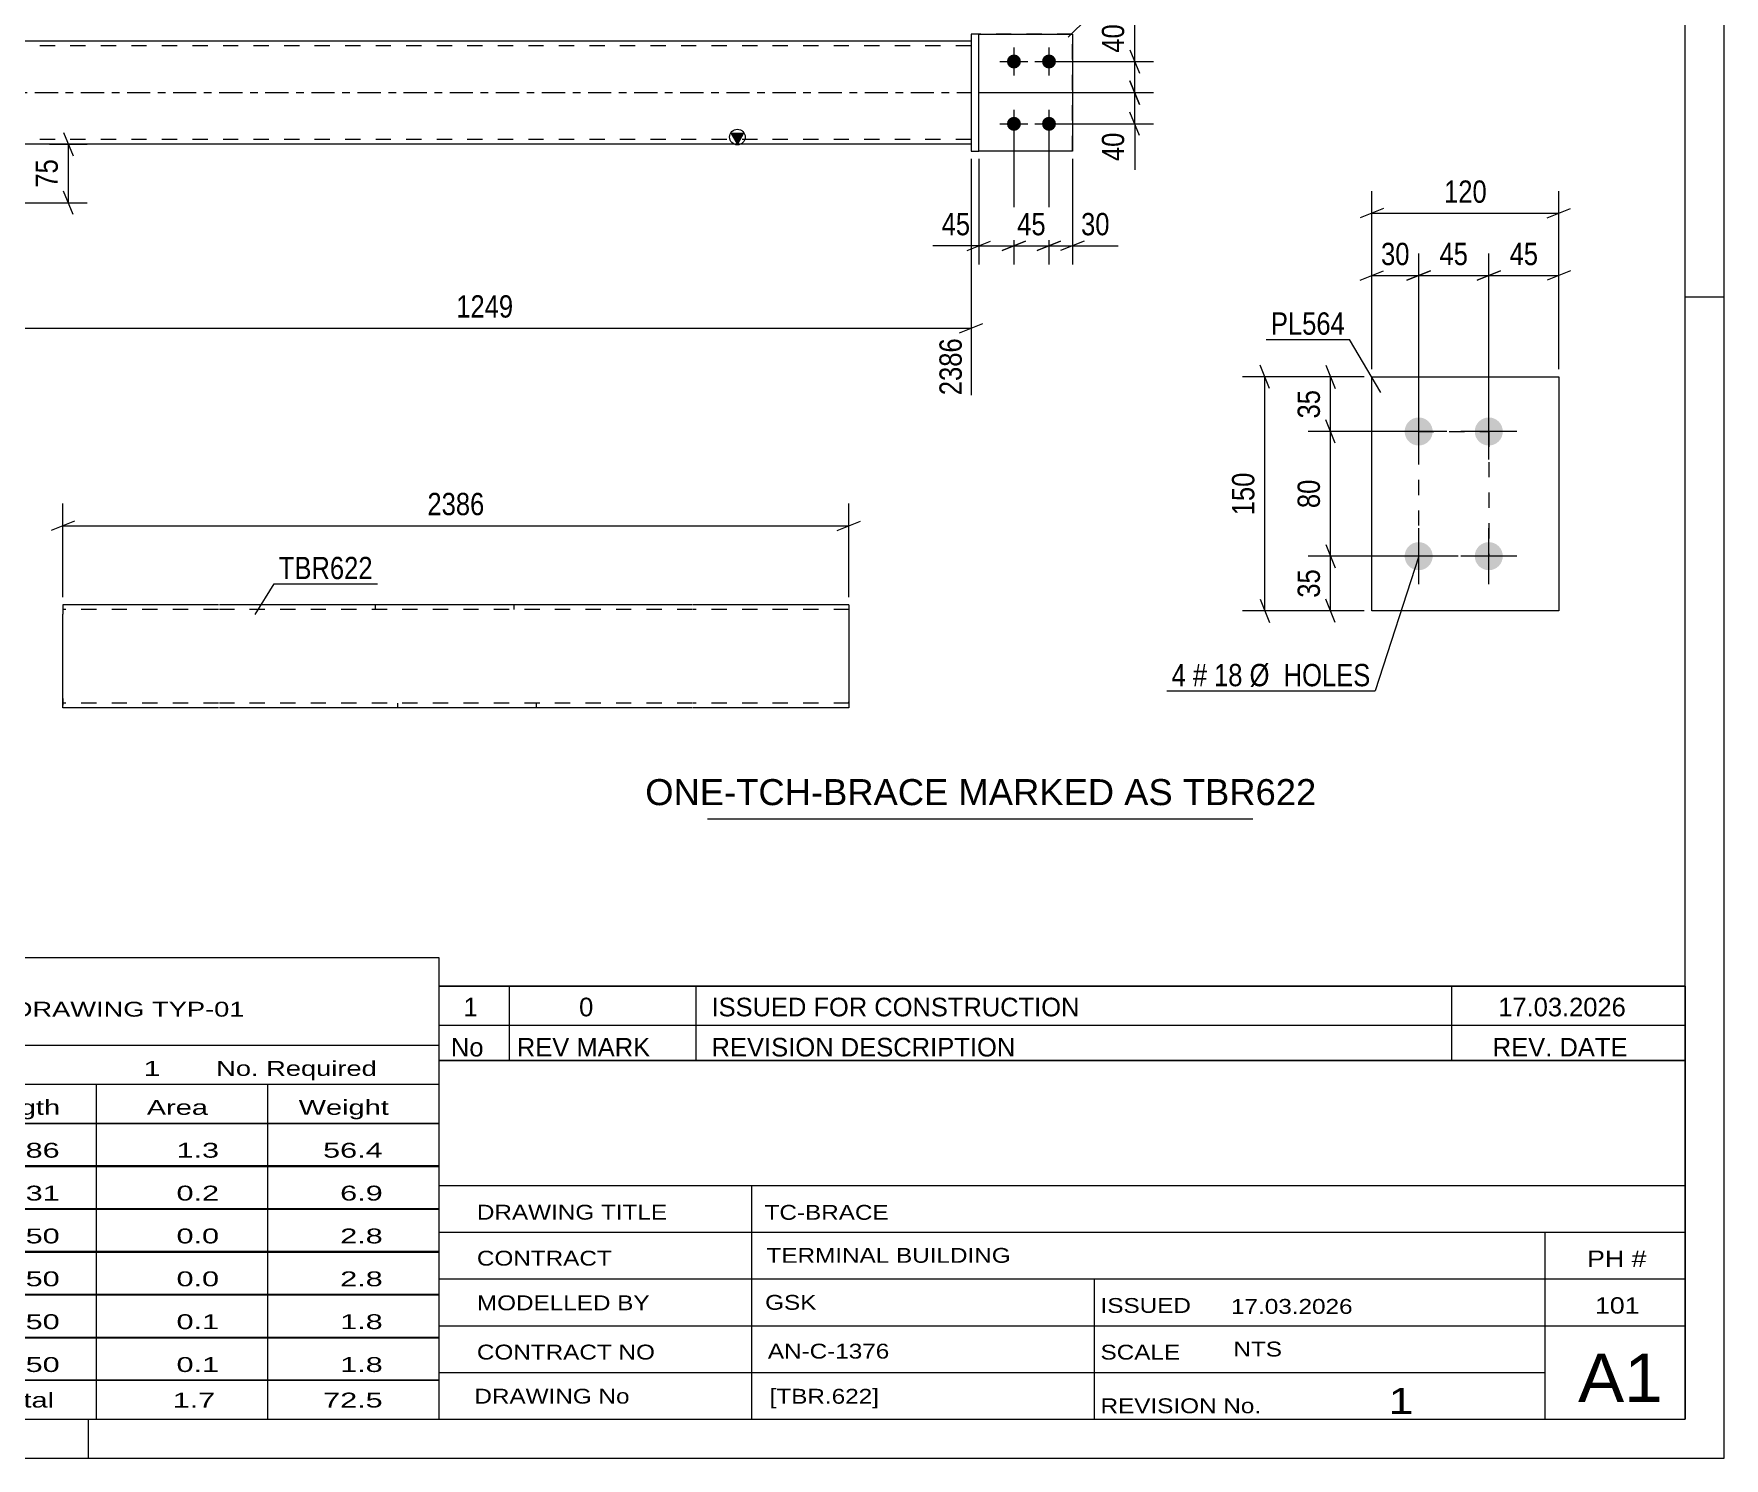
# Model space of a CAD drawing. Header units: millimetres. Extents: x 0 to 420, y 0 to 297.
# Drawn here: x 203 to 420, y 0 to 182.8 of the extents above; entities that cross this region are included whole.
import ezdxf

# ---------------------------------------------------------------- set-up
doc = ezdxf.new("R2010")
doc.units = ezdxf.units.MM
doc.linetypes.add('DXK_LINE_DOT2', pattern=[3.9198, 1.9599, -1.9599])
doc.linetypes.add('DXK_LINE_DOT3', pattern=[5.9187, 2.979, -0.9799, 0.9799, -0.9799])
doc.styles.add('Arial', font='ARIAL.TTF', dxfattribs={"height": 0.2})
doc.styles.add('Arial Narrow', font='ARIALN.TTF', dxfattribs={"height": 0.2})

# ---------------------------------------------------------------- blocks, each defined once
blk = doc.blocks.new('Unknown-585910948-1132')
at = {"color": 5, "linetype": 'Continuous'}
for p, q in [((420, 0), (420, 297)), ((415, 5), (415, 292)), ((420, 149), (415, 149)), ((5, 5), (415, 5)), ((210, 0), (210, 5)), ((0, 0), (420, 0))]:
    blk.add_line(p, q, dxfattribs=at)
blk = doc.blocks.new('Part-585910948-4939 - 4938')
at = {"color": 2, "linetype": 'Continuous'}
for p, q in [((374.78, 108.75), (374.78, 138.75)), ((374.78, 138.75), (398.78, 138.75)), ((398.78, 138.75), (398.78, 108.75)), ((398.78, 108.75), (374.78, 108.75))]:
    blk.add_line(p, q, dxfattribs=at)
blk = doc.blocks.new('Bolt-585910948-4940 - 4938')
at = {"linetype": 'Continuous'}
for points in [[(380.78, 129.95, -1), (380.78, 133.55, -1)], [(389.78, 129.95, -1), (389.78, 133.55, -1)], [(380.78, 113.95, -1), (380.78, 117.55, -1)], [(389.78, 113.95, -1), (389.78, 117.55, -1)]]:
    blk.add_hatch(color=1, dxfattribs=at).paths.add_polyline_path(points)
at = {"color": 1, "linetype": 'Continuous'}
for p, q in [((380.78, 128.15), (380.78, 135.35)), ((389.78, 128.15), (389.78, 135.35)), ((384.38, 131.75), (377.18, 131.75)), ((393.38, 131.75), (386.18, 131.75)), ((380.78, 112.15), (380.78, 119.35)), ((389.78, 112.15), (389.78, 119.35)), ((384.38, 115.75), (377.18, 115.75)), ((393.38, 115.75), (386.18, 115.75))]:
    blk.add_line(p, q, dxfattribs=at)
blk = doc.blocks.new('Bolt-585910948-1911 - 1905')
at = {"linetype": 'Continuous'}
for points in [[(328.82, 180.13, -1), (328.82, 178.33, -1)], [(333.32, 180.13, -1), (333.32, 178.33, -1)], [(328.82, 172.13, -1), (328.82, 170.33, -1)], [(333.32, 172.13, -1), (333.32, 170.33, -1)]]:
    blk.add_hatch(color=1, dxfattribs=at).paths.add_polyline_path(points)
at = {"color": 1, "linetype": 'Continuous'}
for p, q in [((328.82, 181.03), (328.82, 177.43)), ((333.32, 181.03), (333.32, 177.43)), ((327.02, 179.23), (330.62, 179.23)), ((331.52, 179.23), (335.12, 179.23)), ((328.82, 173.03), (328.82, 169.43)), ((333.32, 173.03), (333.32, 169.43)), ((327.02, 171.23), (330.62, 171.23)), ((331.52, 171.23), (335.12, 171.23))]:
    blk.add_line(p, q, dxfattribs=at)
blk = doc.blocks.new('Part-585910948-1932 - 1905')
at = {"color": 2, "linetype": 'Continuous'}
for p, q in [((323.32, 182.73), (323.32, 167.73)), ((324.32, 182.73), (323.32, 182.73)), ((324.32, 167.73), (324.32, 182.73)), ((323.32, 167.73), (324.32, 167.73))]:
    blk.add_line(p, q, dxfattribs=at)
blk = doc.blocks.new('Part-585910948-1937 - 1905')
at = {"color": 7, "linetype": 'DXK_LINE_DOT2'}
for p, q in [((336.32, 182.73), (324.32, 182.73)), ((324.32, 167.73), (324.32, 182.73)), ((336.32, 167.73), (336.32, 182.73)), ((336.32, 167.73), (324.32, 167.73))]:
    blk.add_line(p, q, dxfattribs=at)
blk = doc.blocks.new('Part-585910948-1942 - 1905')
at = {"color": 2, "linetype": 'Continuous'}
for p, q in [((324.32, 182.73), (336.32, 182.73)), ((336.32, 182.73), (336.32, 167.73)), ((336.32, 167.73), (324.32, 167.73))]:
    blk.add_line(p, q, dxfattribs=at)
at = {"color": 7, "linetype": 'DXK_LINE_DOT2'}
blk.add_line((324.32, 167.73), (324.32, 182.73), dxfattribs=at)
blk = doc.blocks.new('Part-585910948-1947 - 1905')
at = {"linetype": 'Continuous'}
blk.add_hatch(color=2, dxfattribs=at).paths.add_polyline_path([(293.32, 168.63), (292.52, 170.03), (294.12, 170.03)])
at = {"color": 2, "linetype": 'Continuous'}
for p, q in [((323.32, 181.83), (84.75, 181.83)), ((293.32, 168.63), (292.52, 170.03)), ((292.52, 170.03), (294.12, 170.03)), ((294.12, 170.03), (293.32, 168.63)), ((323.32, 168.63), (84.75, 168.63))]:
    blk.add_line(p, q, dxfattribs=at)
at = {"color": 7, "linetype": 'DXK_LINE_DOT2'}
for p, q in [((323.32, 181.23), (84.75, 181.23)), ((323.32, 181.83), (323.32, 168.63)), ((323.32, 169.23), (84.75, 169.23))]:
    blk.add_line(p, q, dxfattribs=at)
at = {"color": 7, "linetype": 'DXK_LINE_DOT3'}
blk.add_line((84.75, 175.23), (323.32, 175.23), dxfattribs=at)
at = {"color": 2, "linetype": 'Continuous'}
blk.add_circle((293.32, 169.53), 1, dxfattribs=at)
blk = doc.blocks.new('Part-585910948-4955 - 4954')
at = {"color": 2, "linetype": 'Continuous'}
for p, q in [((226.72, 109.49), (206.72, 109.49)), ((206.72, 109.49), (206.72, 108.29)), ((287.54, 109.49), (226.82, 109.49)), ((307.64, 109.49), (287.64, 109.49)), ((307.64, 109.49), (307.64, 109.4)), ((307.64, 109.4), (307.64, 108.29)), ((206.72, 97.49), (206.72, 108.29)), ((307.64, 108.29), (307.64, 96.29)), ((206.72, 96.39), (206.72, 97.49)), ((206.72, 96.29), (206.72, 96.39)), ((226.72, 96.29), (206.72, 96.29)), ((287.54, 96.29), (226.82, 96.29)), ((307.64, 96.29), (287.64, 96.29))]:
    blk.add_line(p, q, dxfattribs=at)
at = {"color": 7, "linetype": 'DXK_LINE_DOT2'}
for p, q in [((226.72, 108.89), (206.72, 108.89)), ((287.54, 108.89), (226.82, 108.89)), ((246.82, 109.49), (246.82, 108.89)), ((264.61, 109.49), (264.61, 108.89)), ((307.64, 108.89), (287.64, 108.89)), ((307.64, 109.14), (307.64, 108.29)), ((206.72, 97.49), (206.72, 96.65)), ((206.72, 96.89), (206.72, 96.94)), ((226.72, 96.89), (206.72, 96.89)), ((206.72, 96.29), (206.72, 96.29)), ((287.54, 96.89), (226.82, 96.89)), ((249.75, 96.29), (249.75, 96.89)), ((267.54, 96.29), (267.54, 96.89)), ((307.64, 96.89), (287.64, 96.89)), ((307.64, 96.94), (307.64, 97.04)), ((307.64, 96.89), (307.64, 96.94)), ((307.64, 96.89), (307.64, 96.94))]:
    blk.add_line(p, q, dxfattribs=at)
blk = doc.blocks.new('Rectangle-585910948-6098 - 4938')
at = {"color": 1, "linetype": 'DXK_LINE_DOT2'}
blk.add_lwpolyline([(380.78, 131.75), (389.78, 131.75), (389.78, 115.75), (380.78, 115.75), (380.78, 131.75)], close=True, dxfattribs=at)
blk = doc.blocks.new('StraightDimension-585910948-5098 - 4938')
at = {"color": 7, "linetype": 'Continuous'}
for p, q in [((380.78, 132.75), (380.78, 154.6)), ((389.78, 132.75), (389.78, 154.6)), ((379.28, 151.15), (382.28, 152.35)), ((391.28, 152.35), (388.28, 151.15)), ((380.78, 151.75), (389.78, 151.75))]:
    blk.add_line(p, q, dxfattribs=at)
at = {"color": 0}
blk.add_wipeout([(387.71, 152.5), (387.71, 156.7), (382.85, 156.7), (382.85, 152.5)], dxfattribs=at)
at = {"color": 3, "style": 'Arial Narrow'}
blk.add_text('45', height=2.863, dxfattribs=at).set_placement((383.45, 153.1))
blk = doc.blocks.new('StraightDimension-585910948-5093 - 4938')
at = {"color": 7, "linetype": 'Continuous'}
for p, q in [((361.63, 137.25), (360.43, 140.25)), ((373.78, 138.75), (358.18, 138.75)), ((361.03, 108.75), (361.03, 138.75)), ((373.78, 108.75), (358.18, 108.75)), ((360.43, 110.25), (361.63, 107.25))]:
    blk.add_line(p, q, dxfattribs=at)
at = {"color": 0}
blk.add_wipeout([(360.28, 127.09), (356.08, 127.09), (356.08, 120.4), (360.28, 120.4)], dxfattribs=at)
at = {"color": 3, "style": 'Arial Narrow'}
blk.add_text('150', height=2.863, rotation=90.0002, dxfattribs=at).set_placement((359.68, 121))
blk = doc.blocks.new('StraightDimension-585910948-5097 - 4938')
at = {"color": 7, "linetype": 'Continuous'}
for p, q in [((389.78, 132.75), (389.78, 154.6)), ((398.78, 139.75), (398.78, 154.6)), ((388.28, 151.15), (391.28, 152.35)), ((400.28, 152.35), (397.28, 151.15)), ((389.78, 151.75), (398.78, 151.75))]:
    blk.add_line(p, q, dxfattribs=at)
at = {"color": 0}
blk.add_wipeout([(396.71, 152.5), (396.71, 156.7), (391.85, 156.7), (391.85, 152.5)], dxfattribs=at)
at = {"color": 3, "style": 'Arial Narrow'}
blk.add_text('45', height=2.863, dxfattribs=at).set_placement((392.45, 153.1))
blk = doc.blocks.new('StraightDimension-585910948-5099 - 4938')
at = {"color": 7, "linetype": 'Continuous'}
for p, q in [((374.78, 139.75), (374.78, 154.6)), ((380.78, 132.75), (380.78, 154.6)), ((373.28, 151.15), (376.28, 152.35)), ((382.28, 152.35), (379.28, 151.15)), ((374.78, 151.75), (380.78, 151.75))]:
    blk.add_line(p, q, dxfattribs=at)
at = {"color": 0}
blk.add_wipeout([(380.21, 152.5), (380.21, 156.7), (375.35, 156.7), (375.35, 152.5)], dxfattribs=at)
at = {"color": 3, "style": 'Arial Narrow'}
blk.add_text('30', height=2.863, dxfattribs=at).set_placement((375.95, 153.1))
blk = doc.blocks.new('StraightDimension-585910948-5109 - 4938')
at = {"color": 7, "linetype": 'Continuous'}
for p, q in [((374.78, 139.75), (374.78, 162.6)), ((398.78, 139.75), (398.78, 162.6)), ((376.28, 160.35), (373.28, 159.15)), ((374.78, 159.75), (398.78, 159.75)), ((397.28, 159.15), (400.28, 160.35))]:
    blk.add_line(p, q, dxfattribs=at)
at = {"color": 0}
blk.add_wipeout([(390.12, 160.5), (390.12, 164.7), (383.44, 164.7), (383.44, 160.5)], dxfattribs=at)
at = {"color": 3, "style": 'Arial Narrow'}
blk.add_text('120', height=2.863, dxfattribs=at).set_placement((384.04, 161.1))
blk = doc.blocks.new('StraightDimension-585910948-6052 - 4938')
at = {"color": 7, "linetype": 'Continuous'}
for p, q in [((368.85, 140.25), (370.05, 137.25)), ((373.78, 138.75), (366.6, 138.75)), ((369.45, 131.75), (369.45, 138.75)), ((370.05, 130.25), (368.85, 133.25)), ((379.78, 131.75), (366.6, 131.75))]:
    blk.add_line(p, q, dxfattribs=at)
at = {"color": 0}
blk.add_wipeout([(368.7, 137.67), (364.5, 137.67), (364.5, 132.82), (368.7, 132.82)], dxfattribs=at)
at = {"color": 3, "style": 'Arial Narrow'}
blk.add_text('35', height=2.863, rotation=90.0002, dxfattribs=at).set_placement((368.1, 133.42))
blk = doc.blocks.new('StraightDimension-585910948-6053 - 4938')
at = {"color": 7, "linetype": 'Continuous'}
for p, q in [((370.05, 130.25), (368.85, 133.25)), ((379.78, 131.75), (366.6, 131.75)), ((369.45, 115.75), (369.45, 131.75)), ((368.85, 117.25), (370.05, 114.25)), ((379.78, 115.75), (366.6, 115.75))]:
    blk.add_line(p, q, dxfattribs=at)
at = {"color": 0}
blk.add_wipeout([(368.7, 126.17), (364.5, 126.17), (364.5, 121.32), (368.7, 121.32)], dxfattribs=at)
at = {"color": 3, "style": 'Arial Narrow'}
blk.add_text('80', height=2.863, rotation=90.0002, dxfattribs=at).set_placement((368.1, 121.92))
blk = doc.blocks.new('StraightDimension-585910948-6054 - 4938')
at = {"color": 7, "linetype": 'Continuous'}
for p, q in [((368.85, 117.25), (370.05, 114.25)), ((379.78, 115.75), (366.6, 115.75)), ((369.45, 108.75), (369.45, 115.75)), ((373.78, 108.75), (366.6, 108.75)), ((370.05, 107.25), (368.85, 110.25))]:
    blk.add_line(p, q, dxfattribs=at)
at = {"color": 0}
blk.add_wipeout([(368.7, 114.67), (364.5, 114.67), (364.5, 109.82), (368.7, 109.82)], dxfattribs=at)
at = {"color": 3, "style": 'Arial Narrow'}
blk.add_text('35', height=2.863, rotation=90.0002, dxfattribs=at).set_placement((368.1, 110.42))
blk = doc.blocks.new('StraightDimension-585910948-2073 - 1905')
at = {"color": 7, "linetype": 'Continuous'}
for p, q in [((328.82, 170.23), (328.82, 153.18)), ((324.32, 166.73), (324.32, 153.18)), ((322.82, 154.98), (325.82, 156.18)), ((324.32, 155.58), (328.82, 155.58)), ((330.32, 156.18), (327.32, 154.98))]:
    blk.add_line(p, q, dxfattribs=at)
at = {"color": 0}
blk.add_wipeout([(323.79, 156.33), (323.79, 160.53), (318.94, 160.53), (318.94, 156.33)], dxfattribs=at)
at = {"color": 7, "linetype": 'Continuous'}
blk.add_line((324.32, 155.58), (318.41, 155.58), dxfattribs=at)
blk.add_line((324.32, 155.58), (318.41, 155.58), dxfattribs=at)
at = {"color": 3, "style": 'Arial Narrow'}
blk.add_text('45', height=2.863, dxfattribs=at).set_placement((319.54, 156.93))
blk = doc.blocks.new('StraightDimension-585910948-2180 - 1905')
at = {"color": 7, "linetype": 'Continuous'}
for p, q in [((198.46, 167.63), (198.46, 136.41)), ((323.32, 166.73), (323.32, 136.41)), ((199.96, 145.62), (196.96, 144.42)), ((321.82, 144.42), (324.82, 145.62)), ((198.46, 145.02), (323.32, 145.02))]:
    blk.add_line(p, q, dxfattribs=at)
at = {"color": 0}
blk.add_wipeout([(265.14, 145.77), (265.14, 149.97), (256.63, 149.97), (256.63, 145.77)], dxfattribs=at)
at = {"color": 0, "linetype": 'Continuous'}
blk.add_wipeout([(322.72, 144.32), (318.52, 144.32), (318.52, 135.81), (322.72, 135.81)], dxfattribs=at)
at = {"color": 3, "style": 'Arial Narrow'}
blk.add_text('1249', height=2.863, dxfattribs=at).set_placement((257.23, 146.37))
at = {"color": 3, "linetype": 'Continuous', "style": 'Arial Narrow'}
blk.add_text('2386', height=2.863, rotation=90.0002, dxfattribs=at).set_placement((322.12, 136.41))
blk = doc.blocks.new('StraightDimension-585910948-2050 - 1905')
at = {"color": 7, "linetype": 'Continuous'}
for p, q in [((333.32, 170.23), (333.32, 153.18)), ((336.32, 166.73), (336.32, 153.18)), ((331.82, 154.98), (334.82, 156.18)), ((333.32, 155.58), (336.32, 155.58)), ((337.82, 156.18), (334.82, 154.98))]:
    blk.add_line(p, q, dxfattribs=at)
at = {"color": 0}
blk.add_wipeout([(341.7, 156.33), (341.7, 160.53), (336.84, 160.53), (336.84, 156.33)], dxfattribs=at)
at = {"color": 7, "linetype": 'Continuous'}
blk.add_line((336.32, 155.58), (342.22, 155.58), dxfattribs=at)
blk.add_line((336.32, 155.58), (342.22, 155.58), dxfattribs=at)
at = {"color": 3, "style": 'Arial Narrow'}
blk.add_text('30', height=2.863, dxfattribs=at).set_placement((337.44, 156.93))
blk = doc.blocks.new('StraightDimension-585910948-2025 - 1905')
at = {"color": 7, "linetype": 'Continuous'}
for p, q in [((206.83, 170.13), (208.03, 167.13)), ((205.03, 168.63), (209.83, 168.63)), ((207.43, 161.11), (207.43, 168.63)), ((188.37, 161.11), (209.83, 161.11)), ((208.03, 159.61), (206.83, 162.61))]:
    blk.add_line(p, q, dxfattribs=at)
at = {"color": 0}
blk.add_wipeout([(206.68, 167.3), (202.48, 167.3), (202.48, 162.44), (206.68, 162.44)], dxfattribs=at)
at = {"color": 3, "style": 'Arial Narrow'}
blk.add_text('75', height=2.863, rotation=90.0002, dxfattribs=at).set_placement((206.08, 163.04))
blk = doc.blocks.new('StraightDimension-585910948-2063 - 1905')
at = {"color": 7, "linetype": 'Continuous'}
for p, q in [((328.82, 170.23), (328.82, 153.18)), ((333.32, 170.23), (333.32, 153.18)), ((327.32, 154.98), (330.32, 156.18)), ((328.82, 155.58), (333.32, 155.58)), ((334.82, 156.18), (331.82, 154.98))]:
    blk.add_line(p, q, dxfattribs=at)
at = {"color": 0}
blk.add_wipeout([(333.5, 156.33), (333.5, 160.53), (328.64, 160.53), (328.64, 156.33)], dxfattribs=at)
at = {"color": 3, "style": 'Arial Narrow'}
blk.add_text('45', height=2.863, dxfattribs=at).set_placement((329.24, 156.93))
blk = doc.blocks.new('StraightDimension-585910948-3791 - 1905')
at = {"color": 7, "linetype": 'Continuous'}
for p, q in [((343.72, 180.73), (344.92, 177.73)), ((334.32, 179.23), (346.72, 179.23)), ((344.32, 175.23), (344.32, 179.23)), ((344.92, 173.73), (343.72, 176.73)), ((324.32, 175.23), (346.72, 175.23))]:
    blk.add_line(p, q, dxfattribs=at)
at = {"color": 0}
blk.add_wipeout([(343.57, 184.61), (339.37, 184.61), (339.37, 179.76), (343.57, 179.76)], dxfattribs=at)
at = {"color": 7, "linetype": 'Continuous'}
blk.add_line((344.32, 179.23), (344.32, 185.14), dxfattribs=at)
blk.add_line((344.32, 179.23), (344.32, 185.14), dxfattribs=at)
at = {"color": 3, "style": 'Arial Narrow'}
blk.add_text('40', height=2.863, rotation=90.0002, dxfattribs=at).set_placement((342.97, 180.36))
blk = doc.blocks.new('StraightDimension-585910948-3792 - 1905')
at = {"color": 7, "linetype": 'Continuous'}
for p, q in [((343.72, 176.73), (344.92, 173.73)), ((324.32, 175.23), (346.72, 175.23)), ((344.32, 171.23), (344.32, 175.23)), ((344.92, 169.73), (343.72, 172.73)), ((334.32, 171.23), (346.72, 171.23))]:
    blk.add_line(p, q, dxfattribs=at)
at = {"color": 0}
blk.add_wipeout([(343.57, 170.71), (339.37, 170.71), (339.37, 165.85), (343.57, 165.85)], dxfattribs=at)
at = {"color": 7, "linetype": 'Continuous'}
blk.add_line((344.32, 171.23), (344.32, 165.33), dxfattribs=at)
blk.add_line((344.32, 171.23), (344.32, 165.33), dxfattribs=at)
at = {"color": 3, "style": 'Arial Narrow'}
blk.add_text('40', height=2.863, rotation=90.0002, dxfattribs=at).set_placement((342.97, 166.45))
blk = doc.blocks.new('StraightDimension-585910948-5145 - 4954')
at = {"color": 7, "linetype": 'Continuous'}
for p, q in [((206.72, 110.49), (206.72, 122.51)), ((307.64, 110.49), (307.64, 122.51)), ((208.22, 120.26), (205.22, 119.06)), ((206.72, 119.66), (307.64, 119.66)), ((306.14, 119.06), (309.14, 120.26))]:
    blk.add_line(p, q, dxfattribs=at)
at = {"color": 0}
blk.add_wipeout([(261.44, 120.41), (261.44, 124.61), (252.93, 124.61), (252.93, 120.41)], dxfattribs=at)
at = {"color": 3, "style": 'Arial Narrow'}
blk.add_text('2386', height=2.863, dxfattribs=at).set_placement((253.53, 121.01))
blk = doc.blocks.new('Unknown-585910948-6168')
at = {"color": 7, "linetype": 'Continuous'}
for p, q in [((255, 51.05), (255, 5)), ((255, 51.05), (415, 51.05)), ((415, 51), (415, 5)), ((255, 35), (415, 35)), ((295.14, 35), (295.14, 5)), ((255, 29), (415, 29)), ((397, 5.05), (397, 29.05)), ((255, 23), (415, 23)), ((339.14, 23), (339.14, 5)), ((255, 17), (415, 17)), ((255, 11), (397, 11)), ((255, 5), (415, 5))]:
    blk.add_line(p, q, dxfattribs=at)
at = {"color": 7, "style": 'Arial Narrow'}
for s, height, width, p in [('DRAWING TITLE', 1.9089, 1.425378, (259.88, 30.61)), ('TC-BRACE', 1.909, 1.425378, (296.81, 30.59)), ('CONTRACT', 1.909, 1.425378, (259.88, 24.71)), ('TERMINAL BUILDING', 1.9089, 1.425378, (297.06, 25.07)), ('MODELLED BY', 1.9089, 1.425378, (259.88, 18.98)), ('GSK', 1.909, 1.425378, (296.88, 19.04)), ('ISSUED', 1.909, 1.425378, (339.94, 18.64)), ('17.03.2026', 1.909, 1.425378, (356.69, 18.52)), ('CONTRACT NO', 1.9089, 1.425378, (259.88, 12.66)), ('AN-C-1376', 1.909, 1.425378, (297.23, 12.78)), ('SCALE', 1.909, 1.425378, (339.94, 12.65)), ('A1', 6.204, 1.25, (401.24, 7.2)), ('DRAWING No', 1.909, 1.425378, (259.56, 7)), ('[TBR.622]', 1.909, 1.425378, (297.46, 6.99)), ('1', 3.34, 1.5, (376.91, 5.68)), ('REVISION No.', 1.9089, 1.425378, (339.94, 5.77))]:
    blk.add_text(s, height=height, dxfattribs=dict(at, width=width)).set_placement(p)
at = {"color": 7, "linetype": 'Continuous', "style": 'Arial Narrow'}
for s, height, width, p in [('PH #', 2.1, 1.42538, (402.4, 24.55)), ('101', 2.1, 1.42538, (403.41, 18.55)), ('NTS', 1.909, 1.425378, (357, 13.05))]:
    blk.add_text(s, height=height, dxfattribs=dict(at, width=width)).set_placement(p)
blk = doc.blocks.new('Unknown-585910948-6169')
at = {"color": 7, "linetype": 'Continuous'}
for p, q in [((255, 60.55), (415, 60.55)), ((415, 60.55), (255, 60.55)), ((255, 60.55), (255, 55.55)), ((264, 60.55), (264, 55.55)), ((288, 60.55), (288, 55.55)), ((385, 60.55), (385, 55.55)), ((415, 60.55), (415, 55.55)), ((255, 55.55), (415, 55.55)), ((255, 55.55), (255, 51.05)), ((255, 55.55), (415, 55.55)), ((264, 55.55), (264, 51.05)), ((288, 55.55), (288, 51.05)), ((385, 55.55), (385, 51.05)), ((415, 55.55), (415, 51.05)), ((415, 51.05), (255, 51.05))]:
    blk.add_line(p, q, dxfattribs=at)
at = {"color": 7, "linetype": 'Continuous', "style": 'Arial Narrow'}
for s, height, width, p in [('1', 2.39, 1.196471, (258.16, 56.7)), ('0', 2.39, 1.196471, (273, 56.7)), ('ISSUED FOR CONSTRUCTION', 2.3861, 1.196471, (290, 56.7)), ('17.03.2026', 2.386, 1.196471, (391, 56.7)), ('No', 2.386, 1.2, (256.54, 51.55)), ('REV MARK', 2.386, 1.2, (265, 51.55)), ('REVISION DESCRIPTION', 2.3861, 1.2, (290, 51.55)), ('REV. DATE', 2.386, 1.2, (390.28, 51.55))]:
    blk.add_text(s, height=height, dxfattribs=dict(at, width=width)).set_placement(p)
blk = doc.blocks.new('Unknown-585910948-6170')
at = {"color": 7, "linetype": 'Continuous'}
for p, q in [((95, 64.25), (255, 64.25)), ((95, 53), (95, 64.25)), ((255, 64.25), (255, 53)), ((95, 53), (255, 53)), ((95, 53), (95, 48)), ((255, 53), (255, 48)), ((95, 48), (255, 48)), ((95, 48), (95, 43)), ((119, 48), (119, 43)), ((154.5, 48), (154.5, 43)), ((180.5, 48), (180.5, 43)), ((193.5, 48), (193.5, 43)), ((211, 48), (211, 43)), ((233, 48), (233, 43)), ((255, 48), (255, 43)), ((95, 43), (255, 43)), ((95, 42.95), (95, 37.55)), ((95, 42.95), (255, 42.95)), ((119, 43), (119, 37.5)), ((154.5, 43), (154.5, 37.5)), ((180.5, 43), (180.5, 37.5)), ((193.5, 43), (193.5, 37.5)), ((211, 43), (211, 37.5)), ((233, 43), (233, 37.5)), ((255, 42.95), (255, 37.55)), ((95, 37.55), (255, 37.55)), ((95, 37.45), (95, 32.05)), ((95, 37.45), (255, 37.45)), ((119, 37.5), (119, 32)), ((154.5, 37.5), (154.5, 32)), ((180.5, 37.5), (180.5, 32)), ((193.5, 37.5), (193.5, 32)), ((211, 37.5), (211, 32)), ((233, 37.5), (233, 32)), ((255, 37.45), (255, 32.05)), ((95, 32.05), (255, 32.05)), ((95, 31.95), (95, 26.55)), ((95, 31.95), (255, 31.95)), ((119, 32), (119, 26.5)), ((154.5, 32), (154.5, 26.5)), ((180.5, 32), (180.5, 26.5)), ((193.5, 32), (193.5, 26.5)), ((211, 32), (211, 26.5)), ((233, 32), (233, 26.5)), ((255, 31.95), (255, 26.55)), ((95, 26.55), (255, 26.55)), ((95, 26.45), (95, 21.05)), ((95, 26.45), (255, 26.45)), ((119, 26.5), (119, 21)), ((154.5, 26.5), (154.5, 21)), ((180.5, 26.5), (180.5, 21)), ((193.5, 26.5), (193.5, 21)), ((211, 26.5), (211, 21)), ((233, 26.5), (233, 21)), ((255, 26.45), (255, 21.05)), ((95, 21.05), (255, 21.05)), ((95, 20.95), (95, 15.55)), ((95, 20.95), (255, 20.95)), ((119, 21), (119, 15.5)), ((154.5, 21), (154.5, 15.5)), ((180.5, 21), (180.5, 15.5)), ((193.5, 21), (193.5, 15.5)), ((211, 21), (211, 15.5)), ((233, 21), (233, 15.5)), ((255, 20.95), (255, 15.55)), ((95, 15.55), (255, 15.55)), ((95, 15.45), (95, 10.05)), ((95, 15.45), (255, 15.45)), ((119, 15.5), (119, 10)), ((154.5, 15.5), (154.5, 10)), ((180.5, 15.5), (180.5, 10)), ((193.5, 15.5), (193.5, 10)), ((211, 15.5), (211, 10)), ((233, 15.5), (233, 10)), ((255, 15.45), (255, 10.05)), ((95, 10.05), (255, 10.05)), ((95, 10), (255, 10)), ((95, 10), (95, 5)), ((211, 10), (211, 5)), ((233, 10), (233, 5)), ((255, 10), (255, 5)), ((95, 5), (255, 5))]:
    blk.add_line(p, q, dxfattribs=at)
at = {"color": 7, "style": 'Arial Narrow'}
for s, height, width, p in [('GENERAL NOTES & WELD DETAILS :', 2.8633, 1.4, (96.15, 56.56)), ('REFER TYP DRAWING TYP-01', 1.9089, 1.6, (179.7, 56.66)), ("MATERIAL LIST FOR ASSEMBLY MK'D", 1.9089, 1.6, (96.15, 49.06)), ('TBR622', 1.909, 1.794707, (187.59, 48.97)), ('1', 1.91, 1.794707, (217.08, 49.06)), ('No. Required', 1.9089, 1.6, (226.41, 49.06)), ('Mark', 1.909, 1.7, (96.34, 44)), ('Profile', 1.909, 1.7, (129.41, 44)), ('Material', 1.909, 1.7, (159.54, 44.06)), ('No.', 1.909, 1.7, (184.5, 44.06)), ('Length', 1.909, 1.7, (195, 44.06)), ('Area', 1.909, 1.7, (217.5, 44.06)), ('Weight', 1.909, 1.7, (237, 44.06))]:
    blk.add_text(s, height=height, dxfattribs=dict(at, width=width)).set_placement(p)
at = {"color": 7, "linetype": 'Continuous', "style": 'Arial Narrow'}
for s, height, width, p in [('TBR622', 1.909, 1.794707, (96.5, 38.56)), ('SHS132*6', 1.909, 1.794707, (121, 38.56)), ('E350', 1.909, 1.794707, (160.74, 38.56)), ('1', 1.91, 1.794707, (184.86, 38.56)), ('2386', 1.909, 1.794707, (197.58, 38.56)), ('1.3', 1.909, 1.794707, (221.32, 38.56)), ('56.4', 1.909, 1.794707, (240.14, 38.56)), ('PL450', 1.909, 1.794707, (96.5, 33.06)), ('PL12*170', 1.909, 1.794707, (121, 33.06)), ('E350', 1.909, 1.794707, (160.74, 33.06)), ('1', 1.91, 1.794707, (184.86, 33.06)), ('431', 1.909, 1.794707, (199.77, 33.06)), ('0.2', 1.909, 1.794707, (221.32, 33.06)), ('6.9', 1.909, 1.794707, (242.33, 33.06)), ('PL40', 1.909, 1.794707, (96.5, 27.56)), ('PL10*120', 1.909, 1.794707, (121, 27.56)), ('E350', 1.909, 1.794707, (160.74, 27.56)), ('2', 1.91, 1.794707, (184.86, 27.56)), ('150', 1.909, 1.794707, (199.77, 27.56)), ('0.0', 1.909, 1.794707, (221.32, 27.56)), ('2.8', 1.909, 1.794707, (242.33, 27.56)), ('PL564', 1.909, 1.794707, (96.5, 22.06)), ('PL10*120', 1.909, 1.794707, (121, 22.06)), ('E350', 1.909, 1.794707, (160.74, 22.06)), ('2', 1.91, 1.794707, (184.86, 22.06)), ('150', 1.909, 1.794707, (199.77, 22.06)), ('0.0', 1.909, 1.794707, (221.32, 22.06)), ('2.8', 1.909, 1.794707, (242.33, 22.06)), ('PL41', 1.909, 1.794707, (96.5, 16.56)), ('PL10*150', 1.909, 1.794707, (121, 16.56)), ('E350', 1.909, 1.794707, (160.74, 16.56)), ('1', 1.91, 1.794707, (184.86, 16.56)), ('150', 1.909, 1.794707, (199.77, 16.56)), ('0.1', 1.909, 1.794707, (221.32, 16.56)), ('1.8', 1.909, 1.794707, (242.33, 16.56)), ('PL565', 1.909, 1.794707, (96.5, 11.06)), ('PL10*150', 1.909, 1.794707, (121, 11.06)), ('E350', 1.909, 1.794707, (160.74, 11.06)), ('1', 1.91, 1.794707, (184.86, 11.06)), ('150', 1.909, 1.794707, (199.77, 11.06)), ('0.1', 1.909, 1.794707, (221.32, 11.06)), ('1.8', 1.909, 1.794707, (242.33, 11.06)), ('Total', 1.909, 1.7, (197.33, 6.5)), ('1.7', 1.909, 1.794707, (220.83, 6.5)), ('72.5', 1.909, 1.794707, (240.14, 6.5))]:
    blk.add_text(s, height=height, dxfattribs=dict(at, width=width)).set_placement(p)
blk = doc.blocks.new('Unknown-585910948-6171')
at = {"color": 7, "linetype": 'Continuous'}
blk.add_line((289.5, 82.05), (359.5, 82.05), dxfattribs=at)
at = {"color": 7, "style": 'Arial'}
blk.add_text('ONE-TCH-BRACE MARKED AS TBR622', height=3.3428, dxfattribs=at).set_placement((281.49, 83.8))
blk = doc.blocks.new('Mark-585910948-5154 - 4938')
at = {"color": 0}
blk.add_wipeout([(371.32, 144.17), (371.32, 147.17), (361.81, 147.17), (361.81, 144.17)], dxfattribs=at)
blk.add_wipeout([(371.32, 144.17), (371.32, 147.17), (361.81, 147.17), (361.81, 144.17)], dxfattribs=at)
at = {"color": 30, "linetype": 'Continuous'}
for p in [(361.21, 143.57), (375.93, 136.74)]:
    blk.add_line(p, (371.92, 143.57), dxfattribs=at)
at = {"color": 3, "style": 'Arial Narrow'}
blk.add_text('PL564', height=2.863, dxfattribs=at).set_placement((361.81, 144.17))
blk = doc.blocks.new('Mark-585910948-5155 - 4938')
at = {"color": 0}
blk.add_wipeout([(350.88, 99.06), (350.88, 102.06), (349.06, 102.06), (349.06, 99.06)], dxfattribs=at)
blk.add_wipeout([(350.88, 99.06), (350.88, 102.06), (349.06, 102.06), (349.06, 99.06)], dxfattribs=at)
blk.add_wipeout([(353.61, 99.06), (353.61, 102.06), (351.78, 102.06), (351.78, 99.06)], dxfattribs=at)
blk.add_wipeout([(353.61, 99.06), (353.61, 102.06), (351.78, 102.06), (351.78, 99.06)], dxfattribs=at)
at = {"color": 3, "style": 'Arial Narrow'}
blk.add_text('4', height=2.86, dxfattribs=at).set_placement((349.06, 99.06))
at = {"color": 0}
blk.add_wipeout([(358.17, 99.06), (358.17, 102.06), (354.51, 102.06), (354.51, 99.06)], dxfattribs=at)
blk.add_wipeout([(358.17, 99.06), (358.17, 102.06), (354.51, 102.06), (354.51, 99.06)], dxfattribs=at)
at = {"color": 3, "style": 'Arial Narrow'}
blk.add_text('#', height=2.86, dxfattribs=at).set_placement((351.78, 99.06))
at = {"color": 0}
blk.add_wipeout([(374.6, 99.06), (374.6, 102.06), (359.07, 102.06), (359.07, 99.06)], dxfattribs=at)
blk.add_wipeout([(374.6, 99.06), (374.6, 102.06), (359.07, 102.06), (359.07, 99.06)], dxfattribs=at)
at = {"color": 7, "linetype": 'Continuous'}
for p in [(380.78, 115.75), (348.46, 98.46)]:
    blk.add_line(p, (375.2, 98.46), dxfattribs=at)
at = {"color": 3, "style": 'Arial Narrow'}
for s, p in [('Ø  HOLES', (359.07, 99.06)), ('18', (354.51, 99.06))]:
    blk.add_text(s, height=2.863, dxfattribs=at).set_placement(p)
blk = doc.blocks.new('MarkSet-585910948-2310 - 1905')
at = {"color": 0}
blk.add_wipeout([(349.85, 188.69), (349.85, 191.69), (342.18, 191.69), (342.18, 188.69)], dxfattribs=at)
blk.add_wipeout([(349.85, 188.69), (349.85, 191.69), (342.18, 191.69), (342.18, 188.69)], dxfattribs=at)
at = {"color": 30, "linetype": 'Continuous'}
blk.add_line((335.78, 182.34), (341.58, 188.09), dxfattribs=at)
at = {"color": 0}
blk.add_wipeout([(355.13, 188.69), (355.13, 191.69), (350.75, 191.69), (350.75, 188.69)], dxfattribs=at)
blk.add_wipeout([(355.13, 188.69), (355.13, 191.69), (350.75, 191.69), (350.75, 188.69)], dxfattribs=at)
at = {"color": 30, "linetype": 'Continuous'}
blk.add_line((341.58, 188.09), (355.73, 188.09), dxfattribs=at)
at = {"color": 3, "style": 'Arial Narrow'}
for s, p in [('PL40', (342.18, 188.69)), ('BS', (350.75, 188.69))]:
    blk.add_text(s, height=2.863, dxfattribs=at).set_placement(p)
blk = doc.blocks.new('Mark-585910948-5157 - 4954')
at = {"color": 0}
blk.add_wipeout([(246.51, 112.8), (246.51, 115.8), (234.45, 115.8), (234.45, 112.8)], dxfattribs=at)
blk.add_wipeout([(246.51, 112.8), (246.51, 115.8), (234.45, 115.8), (234.45, 112.8)], dxfattribs=at)
at = {"color": 30, "linetype": 'Continuous'}
for p, q in [((231.41, 108.25), (233.85, 112.2)), ((233.85, 112.2), (247.11, 112.2))]:
    blk.add_line(p, q, dxfattribs=at)
at = {"color": 3, "style": 'Arial Narrow'}
blk.add_text('TBR622', height=2.863, dxfattribs=at).set_placement((234.45, 112.8))

msp = doc.modelspace()

# ---------------------------------------------------------------- block references
for name in ['Unknown-585910948-1132', 'Part-585910948-1932 - 1905', 'Part-585910948-1937 - 1905', 'Part-585910948-1942 - 1905', 'Part-585910948-1947 - 1905', 'Bolt-585910948-1911 - 1905', 'Part-585910948-4939 - 4938', 'Bolt-585910948-4940 - 4938', 'Rectangle-585910948-6098 - 4938', 'Part-585910948-4955 - 4954', 'Unknown-585910948-6171', 'Unknown-585910948-6170', 'Unknown-585910948-6169', 'Unknown-585910948-6168']:
    msp.add_blockref(name, (0, 0))

# ---------------------------------------------------------------- next in the draw order: block references
for name in ['StraightDimension-585910948-3791 - 1905', 'StraightDimension-585910948-2073 - 1905', 'StraightDimension-585910948-2050 - 1905', 'StraightDimension-585910948-5098 - 4938', 'StraightDimension-585910948-5093 - 4938', 'StraightDimension-585910948-5145 - 4954']:
    msp.add_blockref(name, (0, 0))

# ---------------------------------------------------------------- next in the draw order: block references
for name in ['MarkSet-585910948-2310 - 1905', 'StraightDimension-585910948-2063 - 1905', 'StraightDimension-585910948-2180 - 1905', 'StraightDimension-585910948-5099 - 4938', 'StraightDimension-585910948-5097 - 4938', 'Mark-585910948-5157 - 4954']:
    msp.add_blockref(name, (0, 0))

# ---------------------------------------------------------------- next in the draw order: block references
for name in ['StraightDimension-585910948-3792 - 1905', 'StraightDimension-585910948-2025 - 1905', 'StraightDimension-585910948-5109 - 4938']:
    msp.add_blockref(name, (0, 0))

# ---------------------------------------------------------------- next in the draw order: block references
msp.add_blockref('StraightDimension-585910948-6052 - 4938', (0, 0))

# ---------------------------------------------------------------- next in the draw order: block references
for name in ['Mark-585910948-5154 - 4938', 'StraightDimension-585910948-6053 - 4938']:
    msp.add_blockref(name, (0, 0))

# ---------------------------------------------------------------- next in the draw order: block references
msp.add_blockref('StraightDimension-585910948-6054 - 4938', (0, 0))

# ---------------------------------------------------------------- next in the draw order: block references
msp.add_blockref('Mark-585910948-5155 - 4938', (0, 0))

doc.saveas('drawing.dxf')
